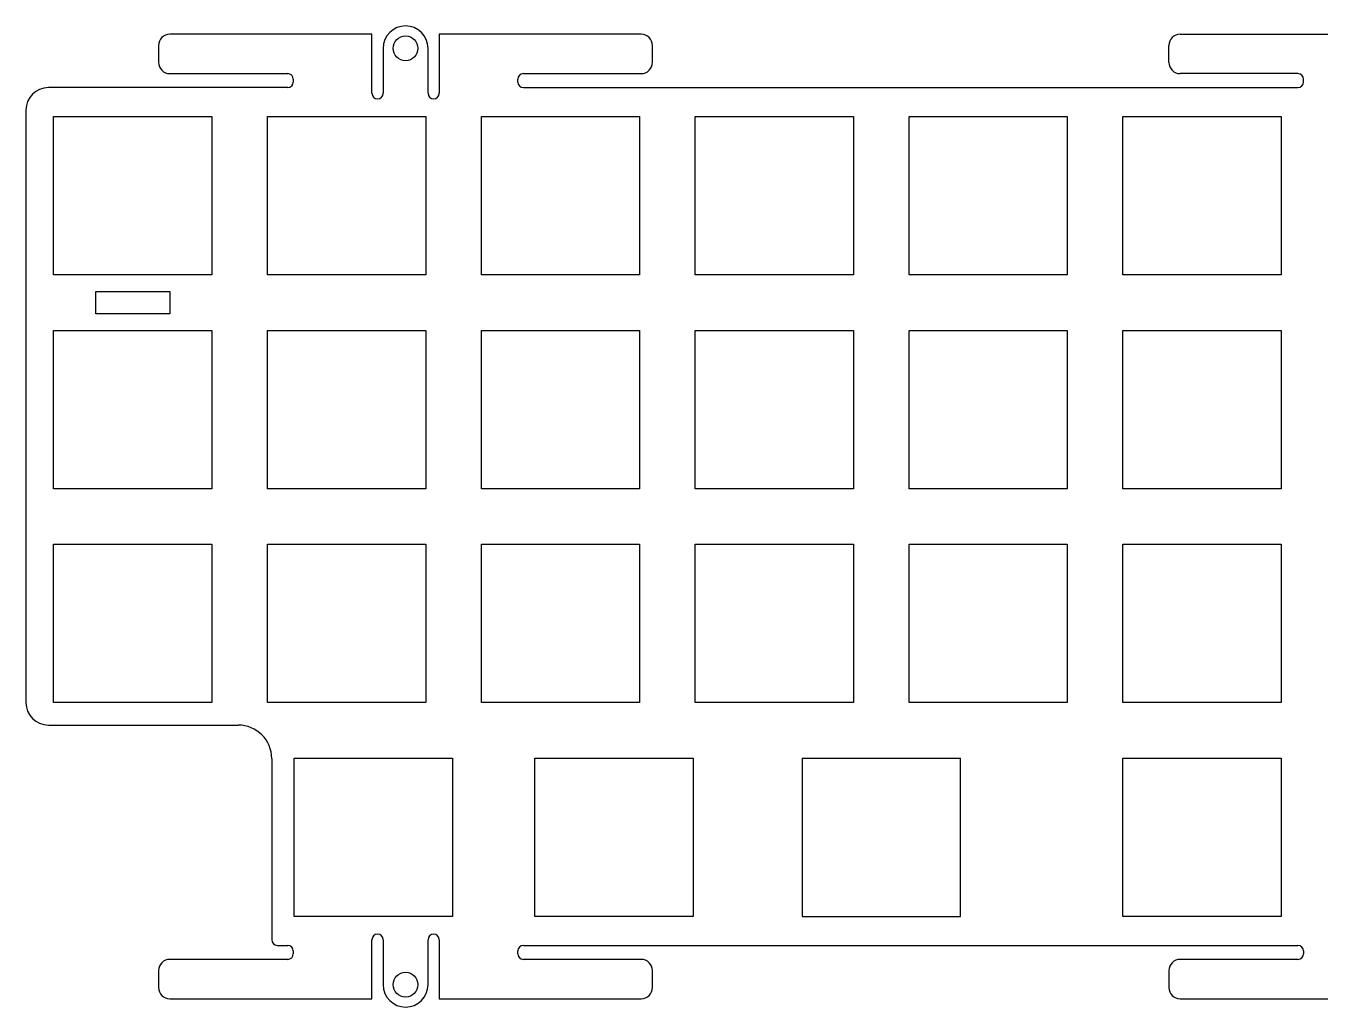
# Model space of a CAD drawing. Header units: millimetres. Extents: x 10 to 257, y -79 to 8.
# Drawn here: x 9.6 to 124.9, y -79 to 8.4 of the extents above; entities that cross this region are included whole.
import ezdxf

# ---------------------------------------------------------------- set-up
doc = ezdxf.new("R2010")
doc.units = ezdxf.units.MM
for name, color, linetype in [('Shape12330', 7, 'CONTINUOUS'), ('Shape12333', 7, 'CONTINUOUS'), ('Shape12336', 7, 'CONTINUOUS'), ('Shape12337', 7, 'CONTINUOUS'), ('Shape12338', 7, 'CONTINUOUS'), ('Shape12339', 7, 'CONTINUOUS'), ('Shape12340', 7, 'CONTINUOUS'), ('Shape12341', 7, 'CONTINUOUS'), ('Shape12342', 7, 'CONTINUOUS'), ('Shape12343', 7, 'CONTINUOUS'), ('Shape12344', 7, 'CONTINUOUS'), ('Shape12377', 7, 'CONTINUOUS'), ('Shape12378', 7, 'CONTINUOUS'), ('Shape12379', 7, 'CONTINUOUS'), ('Shape12380', 7, 'CONTINUOUS'), ('Shape12381', 7, 'CONTINUOUS'), ('Shape12382', 7, 'CONTINUOUS'), ('Shape12383', 7, 'CONTINUOUS'), ('Shape12384', 7, 'CONTINUOUS'), ('Shape12385', 7, 'CONTINUOUS'), ('Shape12428', 7, 'CONTINUOUS'), ('Shape12429', 7, 'CONTINUOUS'), ('Shape12430', 7, 'CONTINUOUS'), ('Shape12431', 7, 'CONTINUOUS'), ('Shape12432', 7, 'CONTINUOUS'), ('Shape12433', 7, 'CONTINUOUS'), ('Shape12434', 7, 'CONTINUOUS'), ('Shape12435', 7, 'CONTINUOUS'), ('Shape12436', 7, 'CONTINUOUS'), ('Shape12437', 7, 'CONTINUOUS'), ('Shape12438', 7, 'CONTINUOUS'), ('Shape12439', 7, 'CONTINUOUS'), ('Shape12440', 7, 'CONTINUOUS'), ('Shape12441', 7, 'CONTINUOUS'), ('Shape12442', 7, 'CONTINUOUS'), ('Shape12443', 7, 'CONTINUOUS'), ('Shape12444', 7, 'CONTINUOUS'), ('Shape12445', 7, 'CONTINUOUS'), ('Shape12446', 7, 'CONTINUOUS'), ('Shape12447', 7, 'CONTINUOUS'), ('Shape12448', 7, 'CONTINUOUS'), ('Shape12449', 7, 'CONTINUOUS'), ('Shape12450', 7, 'CONTINUOUS'), ('Shape12451', 7, 'CONTINUOUS'), ('Shape12452', 7, 'CONTINUOUS'), ('Shape12453', 7, 'CONTINUOUS'), ('Shape12467', 7, 'CONTINUOUS'), ('Shape12468', 7, 'CONTINUOUS'), ('Shape12469', 7, 'CONTINUOUS'), ('Shape12470', 7, 'CONTINUOUS'), ('Shape12471', 7, 'CONTINUOUS'), ('Shape12472', 7, 'CONTINUOUS'), ('Shape12473', 7, 'CONTINUOUS'), ('Shape12474', 7, 'CONTINUOUS'), ('Shape12475', 7, 'CONTINUOUS'), ('Shape12476', 7, 'CONTINUOUS'), ('Shape12477', 7, 'CONTINUOUS'), ('Shape12478', 7, 'CONTINUOUS'), ('Shape12479', 7, 'CONTINUOUS'), ('Shape12480', 7, 'CONTINUOUS'), ('Shape12481', 7, 'CONTINUOUS'), ('Shape12482', 7, 'CONTINUOUS'), ('Shape12483', 7, 'CONTINUOUS'), ('Shape12484', 7, 'CONTINUOUS'), ('Shape12485', 7, 'CONTINUOUS'), ('Shape12486', 7, 'CONTINUOUS'), ('Shape12487', 7, 'CONTINUOUS'), ('Shape12488', 7, 'CONTINUOUS'), ('Shape12489', 7, 'CONTINUOUS'), ('Shape12490', 7, 'CONTINUOUS'), ('Shape12491', 7, 'CONTINUOUS'), ('Shape12492', 7, 'CONTINUOUS'), ('Shape12493', 7, 'CONTINUOUS'), ('Shape12494', 7, 'CONTINUOUS'), ('Shape12495', 7, 'CONTINUOUS'), ('Shape12496', 7, 'CONTINUOUS'), ('Shape12497', 7, 'CONTINUOUS'), ('Shape12498', 7, 'CONTINUOUS'), ('Shape12499', 7, 'CONTINUOUS'), ('Shape12520', 7, 'CONTINUOUS'), ('Shape12521', 7, 'CONTINUOUS'), ('Shape12522', 7, 'CONTINUOUS'), ('Shape12523', 7, 'CONTINUOUS'), ('Shape12524', 7, 'CONTINUOUS'), ('Shape12525', 7, 'CONTINUOUS'), ('Shape12526', 7, 'CONTINUOUS'), ('Shape12527', 7, 'CONTINUOUS'), ('Shape12528', 7, 'CONTINUOUS'), ('Shape12529', 7, 'CONTINUOUS'), ('Shape12530', 7, 'CONTINUOUS'), ('Shape12531', 7, 'CONTINUOUS'), ('Shape12532', 7, 'CONTINUOUS'), ('Shape12533', 7, 'CONTINUOUS'), ('Shape12534', 7, 'CONTINUOUS'), ('Shape12535', 7, 'CONTINUOUS'), ('Shape12544', 7, 'CONTINUOUS'), ('Shape12545', 7, 'CONTINUOUS'), ('Shape12546', 7, 'CONTINUOUS'), ('Shape12547', 7, 'CONTINUOUS'), ('Shape12548', 7, 'CONTINUOUS'), ('Shape12549', 7, 'CONTINUOUS'), ('Shape12550', 7, 'CONTINUOUS'), ('Shape12551', 7, 'CONTINUOUS'), ('Shape12552', 7, 'CONTINUOUS'), ('Shape12553', 7, 'CONTINUOUS'), ('Shape12554', 7, 'CONTINUOUS'), ('Shape12555', 7, 'CONTINUOUS'), ('Shape12564', 7, 'CONTINUOUS'), ('Shape12565', 7, 'CONTINUOUS'), ('Shape12566', 7, 'CONTINUOUS'), ('Shape12567', 7, 'CONTINUOUS'), ('Shape12568', 7, 'CONTINUOUS'), ('Shape12569', 7, 'CONTINUOUS'), ('Shape12570', 7, 'CONTINUOUS'), ('Shape12571', 7, 'CONTINUOUS'), ('Shape12592', 7, 'CONTINUOUS'), ('Shape12593', 7, 'CONTINUOUS'), ('Shape12594', 7, 'CONTINUOUS'), ('Shape12595', 7, 'CONTINUOUS'), ('Shape12596', 7, 'CONTINUOUS'), ('Shape12597', 7, 'CONTINUOUS'), ('Shape12598', 7, 'CONTINUOUS'), ('Shape12599', 7, 'CONTINUOUS'), ('Shape12600', 7, 'CONTINUOUS'), ('Shape12601', 7, 'CONTINUOUS'), ('Shape12602', 7, 'CONTINUOUS'), ('Shape12603', 7, 'CONTINUOUS'), ('Shape12604', 7, 'CONTINUOUS'), ('Shape12605', 7, 'CONTINUOUS'), ('Shape12606', 7, 'CONTINUOUS'), ('Shape12607', 7, 'CONTINUOUS'), ('Shape12616', 7, 'CONTINUOUS'), ('Shape12617', 7, 'CONTINUOUS'), ('Shape12618', 7, 'CONTINUOUS'), ('Shape12619', 7, 'CONTINUOUS'), ('Shape12620', 7, 'CONTINUOUS'), ('Shape12621', 7, 'CONTINUOUS'), ('Shape12622', 7, 'CONTINUOUS'), ('Shape12623', 7, 'CONTINUOUS'), ('Shape12644', 7, 'CONTINUOUS'), ('Shape12645', 7, 'CONTINUOUS'), ('Shape12646', 7, 'CONTINUOUS'), ('Shape12647', 7, 'CONTINUOUS'), ('Shape12648', 7, 'CONTINUOUS'), ('Shape12649', 7, 'CONTINUOUS'), ('Shape12650', 7, 'CONTINUOUS'), ('Shape12651', 7, 'CONTINUOUS'), ('Shape12652', 7, 'CONTINUOUS'), ('Shape12653', 7, 'CONTINUOUS'), ('Shape12654', 7, 'CONTINUOUS'), ('Shape12655', 7, 'CONTINUOUS'), ('Shape12656', 7, 'CONTINUOUS'), ('Shape12657', 7, 'CONTINUOUS'), ('Shape12658', 7, 'CONTINUOUS'), ('Shape12659', 7, 'CONTINUOUS'), ('Shape12668', 7, 'CONTINUOUS'), ('Shape12669', 7, 'CONTINUOUS'), ('Shape12670', 7, 'CONTINUOUS'), ('Shape12671', 7, 'CONTINUOUS'), ('Shape12675', 7, 'CONTINUOUS'), ('Shape12676', 7, 'CONTINUOUS'), ('Shape12677', 7, 'CONTINUOUS'), ('Shape12678', 7, 'CONTINUOUS'), ('Shape12679', 7, 'CONTINUOUS'), ('Shape12680', 7, 'CONTINUOUS'), ('Shape12681', 7, 'CONTINUOUS'), ('Shape12722', 7, 'CONTINUOUS')]:
    doc.layers.add(name, color=color, linetype=linetype)

msp = doc.modelspace()

# ---------------------------------------------------------------- linework, layer by layer
at = {"layer": 'Shape12330'}
msp.add_circle((43.4232, 6.42265), 1.1, dxfattribs=at)
at = {"layer": 'Shape12333'}
msp.add_circle((43.4232, -76.9756), 1.1, dxfattribs=at)
at = {"layer": 'Shape12336'}
msp.add_line((53.9232, -73.4765), (122.923, -73.4765), dxfattribs=at)
at = {"layer": 'Shape12337'}
msp.add_arc((122.923, -73.9765), 0.5, 0, 90, dxfattribs=at)
at = {"layer": 'Shape12338'}
msp.add_line((123.423, -73.9765), (123.423, -74.2256), dxfattribs=at)
at = {"layer": 'Shape12339'}
msp.add_arc((122.923, -74.2256), 0.5, -90, 0, dxfattribs=at)
at = {"layer": 'Shape12340'}
msp.add_line((122.923, -74.7256), (112.423, -74.7256), dxfattribs=at)
at = {"layer": 'Shape12341'}
msp.add_arc((112.423, -75.7256), 1, 90, 180, dxfattribs=at)
at = {"layer": 'Shape12342'}
msp.add_line((111.423, -75.7256), (111.423, -77.2256), dxfattribs=at)
at = {"layer": 'Shape12343'}
msp.add_arc((112.423, -77.2256), 1, 180, -90, dxfattribs=at)
at = {"layer": 'Shape12344'}
msp.add_line((112.423, -78.2256), (130.423, -78.2256), dxfattribs=at)
at = {"layer": 'Shape12377'}
msp.add_line((53.9232, 2.92354), (122.923, 2.92354), dxfattribs=at)
at = {"layer": 'Shape12378'}
msp.add_arc((122.923, 3.42354), 0.5, -90, 0, dxfattribs=at)
at = {"layer": 'Shape12379'}
msp.add_line((123.423, 3.42354), (123.423, 3.67265), dxfattribs=at)
at = {"layer": 'Shape12380'}
msp.add_arc((122.923, 3.67265), 0.5, 0, 90, dxfattribs=at)
at = {"layer": 'Shape12381'}
msp.add_line((122.923, 4.17265), (112.423, 4.17265), dxfattribs=at)
at = {"layer": 'Shape12382'}
msp.add_arc((112.423, 5.17265), 1, 180, -90, dxfattribs=at)
at = {"layer": 'Shape12383'}
msp.add_line((111.423, 5.17265), (111.423, 6.67265), dxfattribs=at)
at = {"layer": 'Shape12384'}
msp.add_arc((112.423, 6.67265), 1, 90, 180, dxfattribs=at)
at = {"layer": 'Shape12385'}
msp.add_line((112.423, 7.67265), (130.423, 7.67265), dxfattribs=at)
at = {"layer": 'Shape12428'}
msp.add_arc((53.9232, 3.42354), 0.5, 180, -90, dxfattribs=at)
at = {"layer": 'Shape12429'}
msp.add_line((53.4232, 3.42354), (53.4232, 3.67265), dxfattribs=at)
at = {"layer": 'Shape12430'}
msp.add_arc((53.9232, 3.67265), 0.5, 90, 180, dxfattribs=at)
at = {"layer": 'Shape12431'}
msp.add_line((53.9232, 4.17265), (64.4232, 4.17265), dxfattribs=at)
at = {"layer": 'Shape12432'}
msp.add_arc((64.4232, 5.17265), 1, -90, 0, dxfattribs=at)
at = {"layer": 'Shape12433'}
msp.add_line((65.4232, 5.17265), (65.4232, 6.67265), dxfattribs=at)
at = {"layer": 'Shape12434'}
msp.add_arc((64.4232, 6.67265), 1, 0, 90, dxfattribs=at)
at = {"layer": 'Shape12435'}
msp.add_line((64.4232, 7.67265), (46.4232, 7.67265), dxfattribs=at)
at = {"layer": 'Shape12436'}
msp.add_line((46.4232, 7.67265), (46.4232, 2.42266), dxfattribs=at)
at = {"layer": 'Shape12437'}
msp.add_arc((45.9232, 2.42266), 0.5, 180, 0, dxfattribs=at)
at = {"layer": 'Shape12438'}
msp.add_line((45.4232, 2.42266), (45.4232, 6.42265), dxfattribs=at)
at = {"layer": 'Shape12439'}
msp.add_arc((43.4232, 6.42265), 2, 0, 180, dxfattribs=at)
at = {"layer": 'Shape12440'}
msp.add_line((41.4232, 6.42265), (41.4232, 2.42266), dxfattribs=at)
at = {"layer": 'Shape12441'}
msp.add_arc((40.9232, 2.42266), 0.5, 180, 0, dxfattribs=at)
at = {"layer": 'Shape12442'}
msp.add_line((40.4232, 2.42266), (40.4232, 7.67265), dxfattribs=at)
at = {"layer": 'Shape12443'}
msp.add_line((40.4232, 7.67265), (22.4232, 7.67265), dxfattribs=at)
at = {"layer": 'Shape12444'}
msp.add_arc((22.4232, 6.67265), 1, 90, 180, dxfattribs=at)
at = {"layer": 'Shape12445'}
msp.add_line((21.4232, 6.67265), (21.4232, 5.17265), dxfattribs=at)
at = {"layer": 'Shape12446'}
msp.add_arc((22.4232, 5.17265), 1, 180, -90, dxfattribs=at)
at = {"layer": 'Shape12447'}
msp.add_line((22.4232, 4.17265), (32.9232, 4.17265), dxfattribs=at)
at = {"layer": 'Shape12448'}
msp.add_arc((32.9232, 3.67265), 0.5, 0, 90, dxfattribs=at)
at = {"layer": 'Shape12449'}
msp.add_line((33.4232, 3.67265), (33.4232, 3.42354), dxfattribs=at)
at = {"layer": 'Shape12450'}
msp.add_arc((32.9232, 3.42354), 0.5, -90, 0, dxfattribs=at)
at = {"layer": 'Shape12451'}
msp.add_line((32.9232, 2.92354), (11.5982, 2.92354), dxfattribs=at)
at = {"layer": 'Shape12452'}
msp.add_arc((11.5982, 0.923543), 2, 90, 180, dxfattribs=at)
at = {"layer": 'Shape12453'}
msp.add_line((9.59825, 0.923543), (9.59825, -51.8515), dxfattribs=at)
at = {"layer": 'Shape12467'}
msp.add_arc((11.5982, -51.8515), 2, 180, -90, dxfattribs=at)
at = {"layer": 'Shape12468'}
msp.add_line((11.5982, -53.8515), (28.5045, -53.8515), dxfattribs=at)
at = {"layer": 'Shape12469'}
msp.add_arc((28.5045, -56.8515), 3, 0, 90, dxfattribs=at)
at = {"layer": 'Shape12470'}
msp.add_line((31.5045, -56.8515), (31.5045, -72.9765), dxfattribs=at)
at = {"layer": 'Shape12471'}
msp.add_arc((32.0045, -72.9765), 0.5, -180, -90, dxfattribs=at)
at = {"layer": 'Shape12472'}
msp.add_line((32.0045, -73.4765), (32.9232, -73.4765), dxfattribs=at)
at = {"layer": 'Shape12473'}
msp.add_arc((32.9232, -73.9765), 0.5, 0, 90, dxfattribs=at)
at = {"layer": 'Shape12474'}
msp.add_line((33.4232, -73.9765), (33.4232, -74.2256), dxfattribs=at)
at = {"layer": 'Shape12475'}
msp.add_arc((32.9232, -74.2256), 0.5, -90, 0, dxfattribs=at)
at = {"layer": 'Shape12476'}
msp.add_line((32.9232, -74.7256), (22.4232, -74.7256), dxfattribs=at)
at = {"layer": 'Shape12477'}
msp.add_arc((22.4232, -75.7256), 1, 90, 180, dxfattribs=at)
at = {"layer": 'Shape12478'}
msp.add_line((21.4232, -75.7256), (21.4232, -77.2256), dxfattribs=at)
at = {"layer": 'Shape12479'}
msp.add_arc((22.4232, -77.2256), 1, 180, -90, dxfattribs=at)
at = {"layer": 'Shape12480'}
msp.add_line((22.4232, -78.2256), (40.4232, -78.2256), dxfattribs=at)
at = {"layer": 'Shape12481'}
msp.add_line((40.4232, -78.2256), (40.4232, -72.9756), dxfattribs=at)
at = {"layer": 'Shape12482'}
msp.add_arc((40.9232, -72.9756), 0.5, 0, 180, dxfattribs=at)
at = {"layer": 'Shape12483'}
msp.add_line((41.4232, -72.9756), (41.4232, -76.9756), dxfattribs=at)
at = {"layer": 'Shape12484'}
msp.add_arc((43.4232, -76.9756), 2, 180, 0, dxfattribs=at)
at = {"layer": 'Shape12485'}
msp.add_line((45.4232, -76.9756), (45.4232, -72.9756), dxfattribs=at)
at = {"layer": 'Shape12486'}
msp.add_arc((45.9232, -72.9756), 0.5, 0, 180, dxfattribs=at)
at = {"layer": 'Shape12487'}
msp.add_line((46.4232, -72.9756), (46.4232, -78.2256), dxfattribs=at)
at = {"layer": 'Shape12488'}
msp.add_line((46.4232, -78.2256), (64.4232, -78.2256), dxfattribs=at)
at = {"layer": 'Shape12489'}
msp.add_arc((64.4232, -77.2256), 1, -90, 0, dxfattribs=at)
at = {"layer": 'Shape12490'}
msp.add_line((65.4232, -77.2256), (65.4232, -75.7256), dxfattribs=at)
at = {"layer": 'Shape12491'}
msp.add_arc((64.4232, -75.7256), 1, 0, 90, dxfattribs=at)
at = {"layer": 'Shape12492'}
msp.add_line((64.4232, -74.7256), (53.9232, -74.7256), dxfattribs=at)
at = {"layer": 'Shape12493'}
msp.add_arc((53.9232, -74.2256), 0.5, 180, -90, dxfattribs=at)
at = {"layer": 'Shape12494'}
msp.add_line((53.4232, -74.2256), (53.4232, -73.9765), dxfattribs=at)
at = {"layer": 'Shape12495'}
msp.add_arc((53.9232, -73.9765), 0.5, 90, 180, dxfattribs=at)
at = {"layer": 'Shape12496'}
msp.add_line((31.1232, -13.7515), (31.1232, 0.348543), dxfattribs=at)
at = {"layer": 'Shape12497'}
msp.add_line((31.1232, 0.348543), (45.2232, 0.348543), dxfattribs=at)
at = {"layer": 'Shape12498'}
msp.add_line((45.2232, 0.348543), (45.2232, -13.7515), dxfattribs=at)
at = {"layer": 'Shape12499'}
msp.add_line((45.2232, -13.7515), (31.1232, -13.7515), dxfattribs=at)
at = {"layer": 'Shape12520'}
msp.add_line((69.2232, -13.7515), (69.2232, 0.348543), dxfattribs=at)
at = {"layer": 'Shape12521'}
msp.add_line((69.2232, 0.348543), (83.3232, 0.348543), dxfattribs=at)
at = {"layer": 'Shape12522'}
msp.add_line((83.3232, 0.348543), (83.3232, -13.7515), dxfattribs=at)
at = {"layer": 'Shape12523'}
msp.add_line((83.3232, -13.7515), (69.2232, -13.7515), dxfattribs=at)
at = {"layer": 'Shape12524'}
msp.add_line((121.423, -13.7515), (107.323, -13.7515), dxfattribs=at)
at = {"layer": 'Shape12525'}
msp.add_line((107.323, -13.7515), (107.323, 0.348543), dxfattribs=at)
at = {"layer": 'Shape12526'}
msp.add_line((107.323, 0.348543), (121.423, 0.348543), dxfattribs=at)
at = {"layer": 'Shape12527'}
msp.add_line((121.423, 0.348543), (121.423, -13.7515), dxfattribs=at)
at = {"layer": 'Shape12528'}
msp.add_line((64.2732, 0.348543), (64.2732, -13.7515), dxfattribs=at)
at = {"layer": 'Shape12529'}
msp.add_line((64.2732, -13.7515), (50.1732, -13.7515), dxfattribs=at)
at = {"layer": 'Shape12530'}
msp.add_line((50.1732, -13.7515), (50.1732, 0.348543), dxfattribs=at)
at = {"layer": 'Shape12531'}
msp.add_line((50.1732, 0.348543), (64.2732, 0.348543), dxfattribs=at)
at = {"layer": 'Shape12532'}
msp.add_line((102.373, 0.348543), (102.373, -13.7515), dxfattribs=at)
at = {"layer": 'Shape12533'}
msp.add_line((102.373, -13.7515), (88.2732, -13.7515), dxfattribs=at)
at = {"layer": 'Shape12534'}
msp.add_line((88.2732, -13.7515), (88.2732, 0.348543), dxfattribs=at)
at = {"layer": 'Shape12535'}
msp.add_line((88.2732, 0.348543), (102.373, 0.348543), dxfattribs=at)
at = {"layer": 'Shape12544'}
msp.add_line((26.1732, -13.7515), (12.0732, -13.7515), dxfattribs=at)
at = {"layer": 'Shape12545'}
msp.add_line((12.0732, -13.7515), (12.0732, 0.348543), dxfattribs=at)
at = {"layer": 'Shape12546'}
msp.add_line((12.0732, 0.348543), (26.1732, 0.348543), dxfattribs=at)
at = {"layer": 'Shape12547'}
msp.add_line((26.1732, 0.348543), (26.1732, -13.7515), dxfattribs=at)
at = {"layer": 'Shape12548'}
msp.add_line((22.4112, -15.2261), (22.4112, -17.2261), dxfattribs=at)
at = {"layer": 'Shape12549'}
msp.add_line((22.4112, -17.2261), (15.8353, -17.2261), dxfattribs=at)
at = {"layer": 'Shape12550'}
msp.add_line((15.8353, -17.2261), (15.8353, -15.2261), dxfattribs=at)
at = {"layer": 'Shape12551'}
msp.add_line((15.8353, -15.2261), (22.4112, -15.2261), dxfattribs=at)
at = {"layer": 'Shape12552'}
msp.add_line((33.5045, -70.9015), (33.5045, -56.8015), dxfattribs=at)
at = {"layer": 'Shape12553'}
msp.add_line((33.5045, -56.8015), (47.6044, -56.8015), dxfattribs=at)
at = {"layer": 'Shape12554'}
msp.add_line((47.6044, -56.8015), (47.6044, -70.9015), dxfattribs=at)
at = {"layer": 'Shape12555'}
msp.add_line((47.6044, -70.9015), (33.5045, -70.9015), dxfattribs=at)
at = {"layer": 'Shape12564'}
msp.add_line((69.0357, -56.8015), (69.0357, -70.9015), dxfattribs=at)
at = {"layer": 'Shape12565'}
msp.add_line((69.0357, -70.9015), (54.9357, -70.9015), dxfattribs=at)
at = {"layer": 'Shape12566'}
msp.add_line((54.9357, -70.9015), (54.9357, -56.8015), dxfattribs=at)
at = {"layer": 'Shape12567'}
msp.add_line((54.9357, -56.8015), (69.0357, -56.8015), dxfattribs=at)
at = {"layer": 'Shape12568'}
msp.add_line((31.1232, -32.8015), (31.1232, -18.7015), dxfattribs=at)
at = {"layer": 'Shape12569'}
msp.add_line((31.1232, -18.7015), (45.2232, -18.7015), dxfattribs=at)
at = {"layer": 'Shape12570'}
msp.add_line((45.2232, -18.7015), (45.2232, -32.8015), dxfattribs=at)
at = {"layer": 'Shape12571'}
msp.add_line((45.2232, -32.8015), (31.1232, -32.8015), dxfattribs=at)
at = {"layer": 'Shape12592'}
msp.add_line((69.2232, -32.8015), (69.2232, -18.7015), dxfattribs=at)
at = {"layer": 'Shape12593'}
msp.add_line((69.2232, -18.7015), (83.3232, -18.7015), dxfattribs=at)
at = {"layer": 'Shape12594'}
msp.add_line((83.3232, -18.7015), (83.3232, -32.8015), dxfattribs=at)
at = {"layer": 'Shape12595'}
msp.add_line((83.3232, -32.8015), (69.2232, -32.8015), dxfattribs=at)
at = {"layer": 'Shape12596'}
msp.add_line((121.423, -32.8015), (107.323, -32.8015), dxfattribs=at)
at = {"layer": 'Shape12597'}
msp.add_line((107.323, -32.8015), (107.323, -18.7015), dxfattribs=at)
at = {"layer": 'Shape12598'}
msp.add_line((107.323, -18.7015), (121.423, -18.7015), dxfattribs=at)
at = {"layer": 'Shape12599'}
msp.add_line((121.423, -18.7015), (121.423, -32.8015), dxfattribs=at)
at = {"layer": 'Shape12600'}
msp.add_line((64.2732, -18.7015), (64.2732, -32.8015), dxfattribs=at)
at = {"layer": 'Shape12601'}
msp.add_line((64.2732, -32.8015), (50.1732, -32.8015), dxfattribs=at)
at = {"layer": 'Shape12602'}
msp.add_line((50.1732, -32.8015), (50.1732, -18.7015), dxfattribs=at)
at = {"layer": 'Shape12603'}
msp.add_line((50.1732, -18.7015), (64.2732, -18.7015), dxfattribs=at)
at = {"layer": 'Shape12604'}
msp.add_line((102.373, -18.7015), (102.373, -32.8015), dxfattribs=at)
at = {"layer": 'Shape12605'}
msp.add_line((102.373, -32.8015), (88.2732, -32.8015), dxfattribs=at)
at = {"layer": 'Shape12606'}
msp.add_line((88.2732, -32.8015), (88.2732, -18.7015), dxfattribs=at)
at = {"layer": 'Shape12607'}
msp.add_line((88.2732, -18.7015), (102.373, -18.7015), dxfattribs=at)
at = {"layer": 'Shape12616'}
msp.add_line((26.1732, -32.8015), (12.0732, -32.8015), dxfattribs=at)
at = {"layer": 'Shape12617'}
msp.add_line((12.0732, -32.8015), (12.0732, -18.7015), dxfattribs=at)
at = {"layer": 'Shape12618'}
msp.add_line((12.0732, -18.7015), (26.1732, -18.7015), dxfattribs=at)
at = {"layer": 'Shape12619'}
msp.add_line((26.1732, -18.7015), (26.1732, -32.8015), dxfattribs=at)
at = {"layer": 'Shape12620'}
msp.add_line((31.1232, -51.8515), (31.1232, -37.7515), dxfattribs=at)
at = {"layer": 'Shape12621'}
msp.add_line((31.1232, -37.7515), (45.2232, -37.7515), dxfattribs=at)
at = {"layer": 'Shape12622'}
msp.add_line((45.2232, -37.7515), (45.2232, -51.8515), dxfattribs=at)
at = {"layer": 'Shape12623'}
msp.add_line((45.2232, -51.8515), (31.1232, -51.8515), dxfattribs=at)
at = {"layer": 'Shape12644'}
msp.add_line((69.2232, -51.8515), (69.2232, -37.7515), dxfattribs=at)
at = {"layer": 'Shape12645'}
msp.add_line((69.2232, -37.7515), (83.3232, -37.7515), dxfattribs=at)
at = {"layer": 'Shape12646'}
msp.add_line((83.3232, -37.7515), (83.3232, -51.8515), dxfattribs=at)
at = {"layer": 'Shape12647'}
msp.add_line((83.3232, -51.8515), (69.2232, -51.8515), dxfattribs=at)
at = {"layer": 'Shape12648'}
msp.add_line((121.423, -51.8515), (107.323, -51.8515), dxfattribs=at)
at = {"layer": 'Shape12649'}
msp.add_line((107.323, -51.8515), (107.323, -37.7515), dxfattribs=at)
at = {"layer": 'Shape12650'}
msp.add_line((107.323, -37.7515), (121.423, -37.7515), dxfattribs=at)
at = {"layer": 'Shape12651'}
msp.add_line((121.423, -37.7515), (121.423, -51.8515), dxfattribs=at)
at = {"layer": 'Shape12652'}
msp.add_line((64.2732, -37.7515), (64.2732, -51.8515), dxfattribs=at)
at = {"layer": 'Shape12653'}
msp.add_line((64.2732, -51.8515), (50.1732, -51.8515), dxfattribs=at)
at = {"layer": 'Shape12654'}
msp.add_line((50.1732, -51.8515), (50.1732, -37.7515), dxfattribs=at)
at = {"layer": 'Shape12655'}
msp.add_line((50.1732, -37.7515), (64.2732, -37.7515), dxfattribs=at)
at = {"layer": 'Shape12656'}
msp.add_line((102.373, -37.7515), (102.373, -51.8515), dxfattribs=at)
at = {"layer": 'Shape12657'}
msp.add_line((102.373, -51.8515), (88.2732, -51.8515), dxfattribs=at)
at = {"layer": 'Shape12658'}
msp.add_line((88.2732, -51.8515), (88.2732, -37.7515), dxfattribs=at)
at = {"layer": 'Shape12659'}
msp.add_line((88.2732, -37.7515), (102.373, -37.7515), dxfattribs=at)
at = {"layer": 'Shape12668'}
msp.add_line((26.1732, -51.8515), (12.0732, -51.8515), dxfattribs=at)
at = {"layer": 'Shape12669'}
msp.add_line((12.0732, -51.8515), (12.0732, -37.7515), dxfattribs=at)
at = {"layer": 'Shape12670'}
msp.add_line((12.0732, -37.7515), (26.1732, -37.7515), dxfattribs=at)
at = {"layer": 'Shape12671'}
msp.add_line((26.1732, -37.7515), (26.1732, -51.8515), dxfattribs=at)
at = {"layer": 'Shape12675'}
msp.add_line((78.7482, -56.8015), (78.7482, -70.9015), dxfattribs=at)
at = {"layer": 'Shape12676'}
msp.add_line((78.7482, -70.9015), (92.8482, -70.9015), dxfattribs=at)
at = {"layer": 'Shape12677'}
msp.add_line((92.8482, -70.9015), (92.8482, -56.8015), dxfattribs=at)
at = {"layer": 'Shape12678'}
msp.add_line((107.323, -56.8015), (121.423, -56.8015), dxfattribs=at)
at = {"layer": 'Shape12679'}
msp.add_line((121.423, -56.8015), (121.423, -70.9015), dxfattribs=at)
at = {"layer": 'Shape12680'}
msp.add_line((121.423, -70.9015), (107.323, -70.9015), dxfattribs=at)
at = {"layer": 'Shape12681'}
msp.add_line((107.323, -70.9015), (107.323, -56.8015), dxfattribs=at)
at = {"layer": 'Shape12722'}
msp.add_line((78.7482, -56.8015), (92.8482, -56.8015), dxfattribs=at)

doc.saveas('drawing.dxf')
